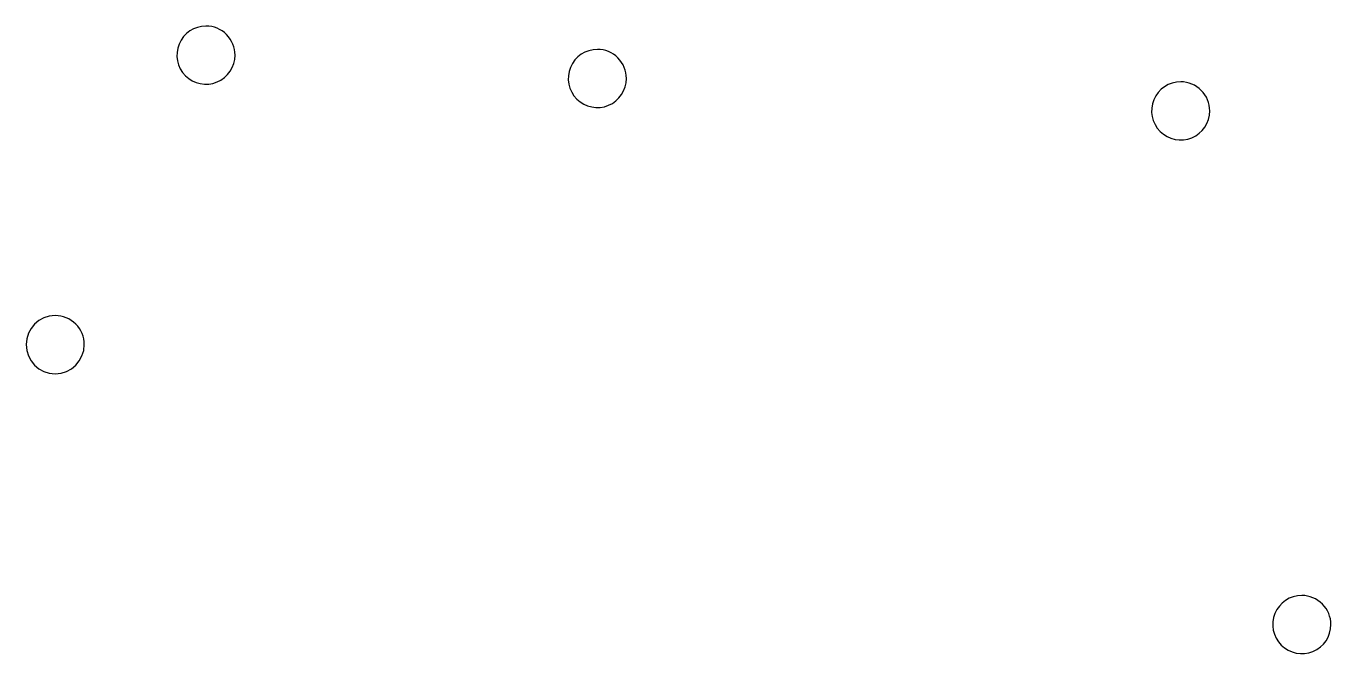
# Model space of a CAD drawing. Header units: millimetres. Extents: x 89 to 199, y 77 to 130.
import ezdxf

# ---------------------------------------------------------------- set-up
doc = ezdxf.new("R2010")
doc.units = ezdxf.units.MM
doc.layers.get('0').update_dxf_attribs({"linetype": 'CONTINUOUS'})

msp = doc.modelspace()

# ---------------------------------------------------------------- linework, layer by layer
at = {"color": 7}
msp.add_lwpolyline([(104.6, 129.7572)], close=True, dxfattribs=at)
at = {"color": 6}
for points in [[(137.5667, 127.790498)], [(186.7, 125.057198)], [(91.900002, 105.3572)], [(196.89999, 81.7572)]]:
    msp.add_lwpolyline(points, close=True, dxfattribs=at)
at = {"color": 7}
for points in [[(104.6, 129.7572), (103.609068, 129.7572), (102.715709, 129.160277), (102.336495, 128.244774)], [(106.332412, 129.039612), (105.872947, 129.499076), (105.24978, 129.7572), (104.6, 129.7572)], [(107.05, 127.3072), (107.05, 127.95698), (106.791876, 128.580147), (106.332412, 129.039612)], [(102.336495, 128.244774), (101.957282, 127.329272), (102.166893, 126.275483), (102.867588, 125.574788)], [(105.537574, 125.043695), (106.453077, 125.422909), (107.05, 126.316268), (107.05, 127.3072)], [(102.867588, 125.574788), (103.568283, 124.874093), (104.622072, 124.664482), (105.537574, 125.043695)]]:
    msp.add_open_spline(points, degree=3, dxfattribs=at)
at = {"color": 6}
for points in [[(137.5667, 127.790498), (136.575768, 127.790498), (135.682409, 127.193575), (135.303195, 126.278072)], [(139.299112, 127.07291), (138.839647, 127.532374), (138.21648, 127.790498), (137.5667, 127.790498)], [(140.0167, 125.340498), (140.0167, 125.990278), (139.758576, 126.613445), (139.299112, 127.07291)], [(135.303195, 126.278072), (134.923982, 125.36257), (135.133593, 124.308781), (135.834288, 123.608086)], [(138.504274, 123.076993), (139.419777, 123.456207), (140.0167, 124.349566), (140.0167, 125.340498)], [(186.7, 125.057198), (185.709068, 125.057198), (184.815709, 124.460275), (184.436495, 123.544772)], [(188.432412, 124.33961), (187.972947, 124.799074), (187.34978, 125.057198), (186.7, 125.057198)], [(189.15, 122.607198), (189.15, 123.256978), (188.891876, 123.880145), (188.432412, 124.33961)], [(135.834288, 123.608086), (136.534983, 122.907391), (137.588772, 122.69778), (138.504274, 123.076993)], [(184.436495, 123.544772), (184.057282, 122.62927), (184.266893, 121.575481), (184.967588, 120.874786)], [(187.637574, 120.343693), (188.553077, 120.722907), (189.15, 121.616266), (189.15, 122.607198)], [(184.967588, 120.874786), (185.668283, 120.174091), (186.722072, 119.96448), (187.637574, 120.343693)], [(91.900002, 105.3572), (90.546904, 105.3572), (89.450002, 104.260298), (89.450002, 102.9072)], [(93.632414, 104.639612), (93.172949, 105.099076), (92.549782, 105.3572), (91.900002, 105.3572)], [(94.350002, 102.9072), (94.350002, 103.55698), (94.091878, 104.180147), (93.632414, 104.639612)], [(89.450002, 102.9072), (89.450002, 101.554102), (90.546904, 100.4572), (91.900002, 100.4572)], [(91.900002, 100.4572), (93.2531, 100.4572), (94.350002, 101.554102), (94.350002, 102.9072)], [(196.89999, 81.7572), (195.909058, 81.7572), (195.015699, 81.160277), (194.636485, 80.244774)], [(198.632402, 81.039612), (198.172937, 81.499076), (197.54977, 81.7572), (196.89999, 81.7572)], [(194.636485, 80.244774), (194.257272, 79.329272), (194.466883, 78.275483), (195.167578, 77.574788)], [(199.34999, 79.3072), (199.34999, 79.95698), (199.091866, 80.580147), (198.632402, 81.039612)], [(197.837564, 77.043695), (198.753067, 77.422909), (199.34999, 78.316268), (199.34999, 79.3072)], [(195.167578, 77.574788), (195.868273, 76.874093), (196.922062, 76.664482), (197.837564, 77.043695)]]:
    msp.add_open_spline(points, degree=3, dxfattribs=at)

doc.saveas('drawing.dxf')
